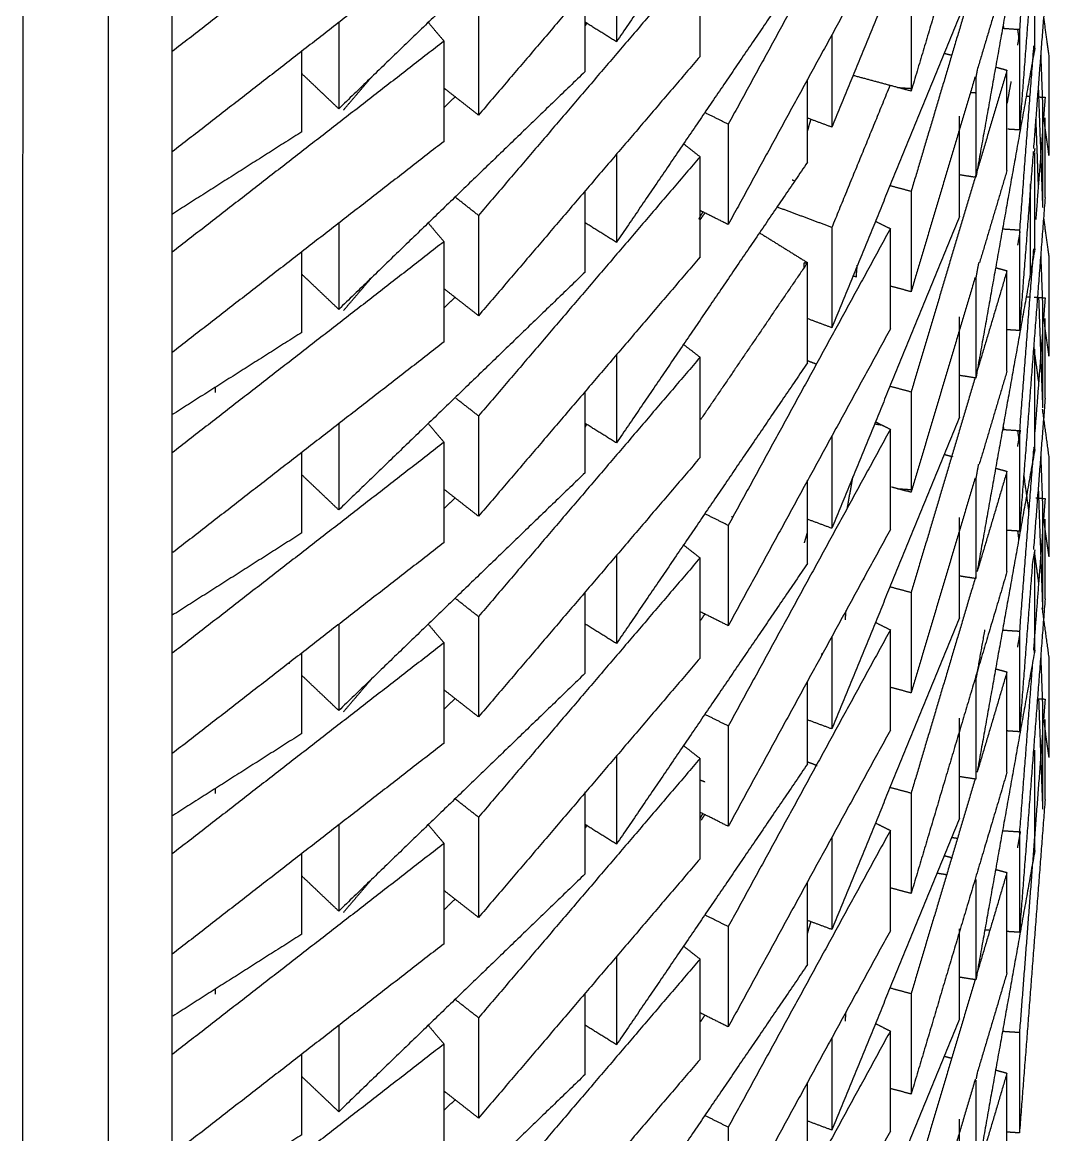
# Model space of a CAD drawing. Header units: centimetres. Extents: x 0 to 19.8, y 0 to 41.5.
# Drawn here: x 18.341 to 18.955, y 13.137 to 13.803 of the extents above; entities that cross this region are included whole.
import ezdxf

# ---------------------------------------------------------------- set-up
doc = ezdxf.new("R2010")
doc.units = ezdxf.units.CM
doc.layers.add('Make2D$Visible$Curves', color=7, linetype='Continuous', true_color=0x000000)

msp = doc.modelspace()

# ---------------------------------------------------------------- linework, layer by layer
at = {"layer": 'Make2D$Visible$Curves', "color": 18, "lineweight": -3, "true_color": 0x000000}
for points, degree in [([(18.43069, 12.40551), (18.43069, 13.26934), (18.43069, 14.13317)], 2), ([(18.39249, 12.37325), (18.39249, 13.24141), (18.39249, 14.10956)], 2), ([(18.3413, 14.08111), (18.3412, 13.51729), (18.34109, 12.95347), (18.34099, 12.38965)], 3), ([(18.81044, 13.95924), (18.75334, 13.87529), (18.69625, 13.79134)], 2), ([(18.92974, 13.95437), (18.90108, 13.85809), (18.87242, 13.76181)], 2), ([(18.90131, 13.92675), (18.86316, 13.83351), (18.82501, 13.74027)], 2), ([(18.86, 13.91954), (18.81155, 13.83077), (18.76309, 13.742)], 2), ([(18.59316, 13.91174), (18.51193, 13.84863), (18.43069, 13.78551)], 2), ([(18.94637, 13.90746), (18.92877, 13.8089), (18.91117, 13.71034)], 2), ([(18.94556, 13.90743), (18.94137, 13.853), (18.93719, 13.79857)], 2), ([(18.74623, 13.90259), (18.68, 13.82503), (18.61377, 13.74747)], 2), ([(18.67753, 13.89356), (18.60388, 13.82241), (18.53022, 13.75126)], 2), ([(18.86, 13.85954), (18.81155, 13.77077), (18.76309, 13.682)], 2), ([(18.59316, 13.85174), (18.51193, 13.78863), (18.43069, 13.72551)], 2), ([(18.69625, 13.84406), (18.69625, 13.8177), (18.69625, 13.79134)], 2), ([(18.94637, 13.78746), (18.94637, 13.81568), (18.94637, 13.84391)], 2), ([(18.74623, 13.84259), (18.68, 13.76503), (18.61377, 13.68747)], 2), ([(18.81044, 13.83924), (18.75334, 13.75529), (18.69625, 13.67134)], 2), ([(18.74623, 13.78259), (18.74623, 13.81259), (18.74623, 13.84259)], 2), ([(18.94492, 13.83912), (18.94105, 13.78884), (18.93719, 13.73857)], 2), ([(18.91114, 13.83187), (18.89178, 13.76684), (18.87242, 13.70181)], 2), ([(18.92974, 13.83437), (18.92083, 13.80441), (18.91191, 13.77446)], 2), ([(18.67753, 13.77356), (18.67753, 13.79785), (18.67753, 13.82214)], 2), ([(18.87242, 13.82181), (18.87242, 13.79181), (18.87242, 13.76181)], 2), ([(18.95254, 13.81811), (18.94905, 13.77282), (18.94557, 13.72752)], 2), ([(18.61377, 13.80747), (18.61377, 13.77747), (18.61377, 13.74747)], 2), ([(18.90131, 13.80675), (18.86316, 13.71351), (18.82501, 13.62027)], 2), ([(18.95159, 13.80582), (18.95314, 13.79453), (18.9547, 13.78323)], 2), ([(18.53022, 13.80284), (18.53022, 13.77705), (18.53022, 13.75126)], 2), ([(18.58371, 13.80293), (18.58844, 13.79733), (18.59316, 13.79174)], 2), ([(18.69625, 13.79134), (18.68689, 13.79716), (18.67753, 13.80299)], 2), ([(18.67761, 13.80079), (18.67814, 13.80176), (18.67867, 13.80273)], 2), ([(18.93719, 13.79857), (18.93212, 13.79891), (18.92705, 13.79924)], 2), ([(18.92743, 13.80143), (18.92758, 13.80031), (18.92774, 13.7992)], 2), ([(18.93607, 13.79864), (18.93641, 13.79614), (18.93676, 13.79363)], 2), ([(18.93719, 13.79857), (18.93719, 13.76857), (18.93719, 13.73857)], 2), ([(18.59316, 13.79174), (18.51193, 13.72863), (18.43069, 13.66551)], 2), ([(18.59316, 13.73174), (18.59316, 13.76174), (18.59316, 13.79174)], 2), ([(18.82501, 13.79544), (18.82501, 13.76785), (18.82501, 13.74027)], 2), ([(18.93676, 13.79363), (18.93637, 13.79146), (18.93598, 13.78928)], 2), ([(18.50814, 13.73749), (18.50814, 13.76176), (18.50814, 13.78603)], 2), ([(18.8924, 13.78444), (18.89454, 13.78386), (18.89667, 13.78329)], 2), ([(18.94637, 13.78746), (18.92875, 13.68882), (18.91114, 13.59017)], 2), ([(18.94568, 13.789), (18.94143, 13.73378), (18.93719, 13.67857)], 2), ([(18.94989, 13.78366), (18.95046, 13.76797), (18.95103, 13.75228)], 2), ([(18.74623, 13.78259), (18.68, 13.70503), (18.61377, 13.62747)], 2), ([(18.9547, 13.78323), (18.9547, 13.75323), (18.9547, 13.72323)], 2), ([(18.53022, 13.75126), (18.51918, 13.76175), (18.50814, 13.77225)], 2), ([(18.67753, 13.77356), (18.60388, 13.70241), (18.53022, 13.63126)], 2), ([(18.53312, 13.75061), (18.54164, 13.76059), (18.55016, 13.77057)], 2), ([(18.87242, 13.76181), (18.85504, 13.7665), (18.83766, 13.77118)], 2), ([(18.91067, 13.77031), (18.89154, 13.70606), (18.87242, 13.64181)], 2), ([(18.92974, 13.77437), (18.92026, 13.74251), (18.91077, 13.71064)], 2), ([(18.91114, 13.77017), (18.91109, 13.77018), (18.91105, 13.77018)], 2), ([(18.9119, 13.77446), (18.91152, 13.77231), (18.91114, 13.77017)], 2), ([(18.91114, 13.77017), (18.91114, 13.74028), (18.91114, 13.71039)], 2), ([(18.92293, 13.77621), (18.92634, 13.77529), (18.92974, 13.77437)], 2), ([(18.92974, 13.71437), (18.92974, 13.74437), (18.92974, 13.77437)], 2), ([(18.61377, 13.74747), (18.60347, 13.75554), (18.59316, 13.76361)], 2), ([(18.81044, 13.71924), (18.81044, 13.74399), (18.81044, 13.76874)], 2), ([(18.85977, 13.76522), (18.84239, 13.72274), (18.82501, 13.68027)], 2), ([(18.86435, 13.76399), (18.86867, 13.7637), (18.87299, 13.76341)], 2), ([(18.93209, 13.76748), (18.93092, 13.76092), (18.92974, 13.75436)], 2), ([(18.9484, 13.76433), (18.94972, 13.7283), (18.95103, 13.69228)], 2), ([(18.59976, 13.75844), (18.59646, 13.75525), (18.59316, 13.75206)], 2), ([(18.90793, 13.76108), (18.9096, 13.76097), (18.91128, 13.76086)], 2), ([(18.94144, 13.75885), (18.94252, 13.75878), (18.9436, 13.75871)], 2), ([(18.94794, 13.75842), (18.95024, 13.75826), (18.95254, 13.75811)], 2), ([(18.95254, 13.75811), (18.95206, 13.75196), (18.95159, 13.74582)], 2), ([(18.95103, 13.75228), (18.95103, 13.72228), (18.95103, 13.69228)], 2), ([(18.76309, 13.742), (18.75608, 13.74549), (18.74906, 13.74899)], 2), ([(18.82501, 13.74027), (18.81773, 13.74298), (18.81044, 13.7457)], 2), ([(18.81051, 13.73801), (18.81156, 13.74154), (18.81261, 13.74506)], 2), ([(18.90131, 13.68675), (18.90131, 13.71675), (18.90131, 13.74675)], 2), ([(18.94691, 13.745), (18.94766, 13.72466), (18.9484, 13.70433)], 2), ([(18.95155, 13.74608), (18.95313, 13.73466), (18.9547, 13.72323)], 2), ([(18.95254, 13.69811), (18.95254, 13.72202), (18.95254, 13.74593)], 2), ([(18.50814, 13.73749), (18.46943, 13.71288), (18.43072, 13.68827)], 2), ([(18.76309, 13.742), (18.76309, 13.712), (18.76309, 13.682)], 2), ([(18.93719, 13.73857), (18.93372, 13.7388), (18.93025, 13.73903)], 2), ([(18.95103, 13.73857), (18.94897, 13.71178), (18.94691, 13.685)], 2), ([(18.59316, 13.73174), (18.51193, 13.66863), (18.43069, 13.60551)], 2), ([(18.73636, 13.73032), (18.74129, 13.72645), (18.74623, 13.72259)], 2), ([(18.69625, 13.72406), (18.69625, 13.6977), (18.69625, 13.67134)], 2), ([(18.94542, 13.72567), (18.94131, 13.67212), (18.93719, 13.61857)], 2), ([(18.94637, 13.72746), (18.9462, 13.72651), (18.94603, 13.72556)], 2), ([(18.94637, 13.66746), (18.94637, 13.69632), (18.94637, 13.72519)], 2), ([(18.74623, 13.72259), (18.68, 13.64503), (18.61377, 13.56747)], 2), ([(18.81044, 13.71924), (18.75334, 13.63529), (18.69625, 13.55134)], 2), ([(18.74623, 13.66259), (18.74623, 13.69259), (18.74623, 13.72259)], 2), ([(18.91114, 13.71017), (18.90629, 13.71095), (18.90144, 13.71172)], 2), ([(18.92974, 13.71437), (18.92151, 13.68672), (18.91328, 13.65907)], 2), ([(18.8014, 13.70875), (18.80211, 13.70839), (18.80282, 13.70804)], 2), ([(18.87242, 13.70181), (18.86609, 13.70351), (18.85977, 13.70522)], 2), ([(18.91052, 13.70979), (18.89147, 13.6458), (18.87242, 13.58181)], 2), ([(18.94372, 13.65215), (18.94372, 13.67925), (18.94372, 13.70635)], 2), ([(18.61377, 13.68747), (18.60677, 13.69295), (18.59976, 13.69844)], 2), ([(18.67753, 13.65356), (18.67753, 13.67785), (18.67753, 13.70214)], 2), ([(18.87242, 13.70181), (18.87242, 13.67181), (18.87242, 13.64181)], 2), ([(18.95254, 13.69811), (18.94486, 13.59834), (18.93719, 13.49857)], 2), ([(18.76309, 13.682), (18.7547, 13.68618), (18.74631, 13.69036)], 2), ([(18.82501, 13.68027), (18.80869, 13.68635), (18.79236, 13.69243)], 2), ([(18.61377, 13.68747), (18.61377, 13.65747), (18.61377, 13.62747)], 2), ([(18.74559, 13.68533), (18.74675, 13.68745), (18.7479, 13.68957)], 2), ([(18.74914, 13.6891), (18.7477, 13.68699), (18.74626, 13.68487)], 2), ([(18.90131, 13.68675), (18.86316, 13.59351), (18.82501, 13.50027)], 2), ([(18.85151, 13.68378), (18.85576, 13.68166), (18.86, 13.67954)], 2), ([(18.95159, 13.68582), (18.95314, 13.67453), (18.9547, 13.66323)], 2), ([(18.53022, 13.68284), (18.53022, 13.65705), (18.53022, 13.63126)], 2), ([(18.58371, 13.68293), (18.58844, 13.67733), (18.59316, 13.67174)], 2), ([(18.69625, 13.67134), (18.68689, 13.67716), (18.67753, 13.68299)], 2), ([(18.86, 13.67954), (18.81155, 13.59077), (18.76309, 13.502)], 2), ([(18.78176, 13.67708), (18.7961, 13.66816), (18.81044, 13.65924)], 2), ([(18.82501, 13.68027), (18.82501, 13.65027), (18.82501, 13.62027)], 2), ([(18.86, 13.61954), (18.86, 13.64954), (18.86, 13.67954)], 2), ([(18.93719, 13.67857), (18.93213, 13.67891), (18.92707, 13.67924)], 2), ([(18.93754, 13.67803), (18.93679, 13.67382), (18.93604, 13.66961)], 2), ([(18.93719, 13.67857), (18.93719, 13.64857), (18.93719, 13.61857)], 2), ([(18.59316, 13.67174), (18.51193, 13.60863), (18.43069, 13.54551)], 2), ([(18.59316, 13.61174), (18.59316, 13.64174), (18.59316, 13.67174)], 2), ([(18.50814, 13.61749), (18.50814, 13.64159), (18.50814, 13.66569)], 2), ([(18.94637, 13.66746), (18.92913, 13.57095), (18.9119, 13.47443)], 2), ([(18.94557, 13.66752), (18.94138, 13.61305), (18.93719, 13.55857)], 2), ([(18.94989, 13.66366), (18.95046, 13.64797), (18.95103, 13.63228)], 2), ([(18.74623, 13.66259), (18.68, 13.58503), (18.61377, 13.50747)], 2), ([(18.80997, 13.65854), (18.77823, 13.61187), (18.74648, 13.5652)], 2), ([(18.80827, 13.65911), (18.80827, 13.65758), (18.80827, 13.65605)], 2), ([(18.80983, 13.65869), (18.80919, 13.65886), (18.80854, 13.65903)], 2), ([(18.81044, 13.59924), (18.81044, 13.62924), (18.81044, 13.65924)], 2), ([(18.83966, 13.65064), (18.83993, 13.65421), (18.8402, 13.65778)], 2), ([(18.91276, 13.65922), (18.91195, 13.6547), (18.91114, 13.65017)], 2), ([(18.9547, 13.66323), (18.9547, 13.63323), (18.9547, 13.60323)], 2), ([(18.53022, 13.63126), (18.51918, 13.64175), (18.50814, 13.65225)], 2), ([(18.67753, 13.65356), (18.60388, 13.58241), (18.53022, 13.51126)], 2), ([(18.53312, 13.63061), (18.54151, 13.64044), (18.54989, 13.65026)], 2), ([(18.83984, 13.65059), (18.83879, 13.65088), (18.83775, 13.65116)], 2), ([(18.91066, 13.65026), (18.89154, 13.58604), (18.87242, 13.52181)], 2), ([(18.92974, 13.65437), (18.92083, 13.62441), (18.91191, 13.59446)], 2), ([(18.92304, 13.65618), (18.92639, 13.65527), (18.92974, 13.65437)], 2), ([(18.92974, 13.59437), (18.92974, 13.62437), (18.92974, 13.65437)], 2), ([(18.61377, 13.62747), (18.60347, 13.63554), (18.59316, 13.64361)], 2), ([(18.87242, 13.64181), (18.86629, 13.64346), (18.86017, 13.64511)], 2), ([(18.91114, 13.65017), (18.91114, 13.62017), (18.91114, 13.59017)], 2), ([(18.59989, 13.63856), (18.59671, 13.63548), (18.59352, 13.6324)], 2), ([(18.94167, 13.63883), (18.94277, 13.63876), (18.94388, 13.63869)], 2), ([(18.94607, 13.63854), (18.94931, 13.63833), (18.95254, 13.63811)], 2), ([(18.94862, 13.63837), (18.94982, 13.60533), (18.95103, 13.57228)], 2), ([(18.95254, 13.63811), (18.95206, 13.63196), (18.95159, 13.62582)], 2), ([(18.95103, 13.63228), (18.95103, 13.60228), (18.95103, 13.57228)], 2), ([(18.82501, 13.62027), (18.81799, 13.62288), (18.81096, 13.6255)], 2), ([(18.90131, 13.56675), (18.90131, 13.59675), (18.90131, 13.62675)], 2), ([(18.95158, 13.6259), (18.95314, 13.61457), (18.9547, 13.60323)], 2), ([(18.95254, 13.57811), (18.95254, 13.60196), (18.95254, 13.62582)], 2), ([(18.50814, 13.61749), (18.46942, 13.59288), (18.4307, 13.56827)], 2), ([(18.86, 13.61954), (18.81155, 13.53077), (18.76309, 13.442)], 2), ([(18.93719, 13.61857), (18.93359, 13.61881), (18.93, 13.61905)], 2), ([(18.95104, 13.61865), (18.9487, 13.5883), (18.94637, 13.55795)], 2), ([(18.59316, 13.61174), (18.51212, 13.54878), (18.43108, 13.48582)], 2), ([(18.69625, 13.60406), (18.69625, 13.5777), (18.69625, 13.55134)], 2), ([(18.73661, 13.61012), (18.74142, 13.60636), (18.74623, 13.60259)], 2), ([(18.94567, 13.60885), (18.94577, 13.60812), (18.94587, 13.60739)], 2), ([(18.94636, 13.60382), (18.9475, 13.59558), (18.94863, 13.58733)], 2), ([(18.94637, 13.54746), (18.94637, 13.57746), (18.94637, 13.60746)], 2), ([(18.74623, 13.60259), (18.68, 13.52503), (18.61377, 13.44747)], 2), ([(18.81044, 13.59924), (18.75334, 13.51529), (18.69625, 13.43134)], 2), ([(18.74623, 13.54259), (18.74623, 13.57259), (18.74623, 13.60259)], 2), ([(18.81069, 13.6005), (18.81325, 13.59954), (18.81581, 13.59859)], 2), ([(18.9108, 13.59073), (18.89161, 13.52627), (18.87242, 13.46181)], 2), ([(18.91114, 13.59017), (18.90623, 13.59095), (18.90133, 13.59174)], 2), ([(18.92974, 13.59437), (18.92144, 13.56649), (18.91314, 13.53861)], 2), ([(18.45629, 13.58453), (18.45629, 13.58303), (18.45629, 13.58154)], 2), ([(18.87242, 13.58181), (18.86609, 13.58351), (18.85977, 13.58522)], 2), ([(18.61377, 13.56747), (18.60696, 13.5728), (18.60015, 13.57814)], 2), ([(18.67753, 13.53356), (18.67753, 13.55785), (18.67753, 13.58214)], 2), ([(18.87242, 13.58181), (18.87242, 13.55181), (18.87242, 13.52181)], 2), ([(18.95254, 13.57811), (18.94905, 13.53282), (18.94557, 13.48752)], 2), ([(18.95079, 13.57163), (18.95274, 13.55743), (18.9547, 13.54323)], 2), ([(18.61377, 13.56747), (18.61377, 13.53747), (18.61377, 13.50747)], 2), ([(18.90131, 13.56675), (18.86316, 13.47351), (18.82501, 13.38027)], 2), ([(18.85125, 13.5639), (18.85563, 13.56172), (18.86, 13.55954)], 2), ([(18.53022, 13.56284), (18.53022, 13.53705), (18.53022, 13.51126)], 2), ([(18.58371, 13.56293), (18.58844, 13.55733), (18.59316, 13.55174)], 2), ([(18.69625, 13.55134), (18.68689, 13.55716), (18.67753, 13.56299)], 2), ([(18.67759, 13.56075), (18.67804, 13.56157), (18.67848, 13.56239)], 2), ([(18.86, 13.55954), (18.81155, 13.47077), (18.76309, 13.382)], 2), ([(18.85061, 13.56279), (18.8529, 13.56242), (18.85518, 13.56206)], 2), ([(18.86, 13.49954), (18.86, 13.52954), (18.86, 13.55954)], 2), ([(18.92743, 13.56143), (18.92758, 13.56031), (18.92774, 13.5592)], 2), ([(18.93719, 13.55857), (18.93243, 13.55889), (18.92767, 13.5592)], 2), ([(18.93771, 13.55898), (18.93683, 13.55406), (18.93595, 13.54913)], 2), ([(18.93607, 13.55864), (18.93663, 13.55458), (18.93719, 13.55052)], 2), ([(18.93719, 13.55857), (18.93719, 13.52857), (18.93719, 13.49857)], 2), ([(18.59316, 13.55174), (18.51193, 13.48863), (18.43069, 13.42551)], 2), ([(18.59316, 13.49174), (18.59316, 13.52174), (18.59316, 13.55174)], 2), ([(18.82501, 13.55548), (18.82501, 13.52787), (18.82501, 13.50027)], 2), ([(18.50814, 13.49749), (18.50814, 13.52159), (18.50814, 13.54569)], 2), ([(18.89243, 13.54443), (18.89482, 13.54379), (18.89721, 13.54314)], 2), ([(18.94637, 13.54746), (18.92913, 13.45095), (18.9119, 13.35443)], 2), ([(18.94557, 13.54752), (18.94138, 13.49305), (18.93719, 13.43857)], 2), ([(18.94567, 13.54885), (18.94588, 13.54735), (18.94608, 13.54585)], 2), ([(18.74623, 13.54259), (18.68, 13.46503), (18.61377, 13.38747)], 2), ([(18.91267, 13.53875), (18.9119, 13.53446), (18.91114, 13.53017)], 2), ([(18.94989, 13.54366), (18.95046, 13.52797), (18.95103, 13.51228)], 2), ([(18.9547, 13.54323), (18.9547, 13.51323), (18.9547, 13.48323)], 2), ([(18.53022, 13.51126), (18.51919, 13.52175), (18.50816, 13.53223)], 2), ([(18.67753, 13.53356), (18.60388, 13.46241), (18.53022, 13.39126)], 2), ([(18.83432, 13.51248), (18.83599, 13.52182), (18.83765, 13.53116)], 2), ([(18.92974, 13.53437), (18.92082, 13.5044), (18.9119, 13.47443)], 2), ([(18.92293, 13.53621), (18.92634, 13.53529), (18.92974, 13.53437)], 2), ([(18.92974, 13.47437), (18.92974, 13.50437), (18.92974, 13.53437)], 2), ([(18.93975, 13.53189), (18.94123, 13.52113), (18.94271, 13.51037)], 2), ([(18.81044, 13.47924), (18.81044, 13.50413), (18.81044, 13.52903)], 2), ([(18.87242, 13.52181), (18.86656, 13.52339), (18.8607, 13.52497)], 2), ([(18.86457, 13.52397), (18.86849, 13.52371), (18.87242, 13.52345)], 2), ([(18.91067, 13.53031), (18.89154, 13.46606), (18.87242, 13.40181)], 2), ([(18.91114, 13.53017), (18.91098, 13.53019), (18.91083, 13.53022)], 2), ([(18.91114, 13.53017), (18.91114, 13.50017), (18.91114, 13.47017)], 2), ([(18.9484, 13.52433), (18.94972, 13.4883), (18.95103, 13.45228)], 2), ([(18.61377, 13.50747), (18.60347, 13.51554), (18.59316, 13.52361)], 2), ([(18.59976, 13.51844), (18.59664, 13.51542), (18.59351, 13.51239)], 2), ([(18.94691, 13.51848), (18.94973, 13.5183), (18.95254, 13.51811)], 2), ([(18.95254, 13.51811), (18.95206, 13.51196), (18.95159, 13.50582)], 2), ([(18.95103, 13.51228), (18.95103, 13.48228), (18.95103, 13.45228)], 2), ([(18.76309, 13.502), (18.75608, 13.50549), (18.74906, 13.50899)], 2), ([(18.76511, 13.50744), (18.76539, 13.50726), (18.76567, 13.50709)], 2), ([(18.82501, 13.50027), (18.81773, 13.50298), (18.81044, 13.5057)], 2), ([(18.90131, 13.44675), (18.90131, 13.47675), (18.90131, 13.50675)], 2), ([(18.95157, 13.50593), (18.95314, 13.49458), (18.9547, 13.48323)], 2), ([(18.95254, 13.45811), (18.95254, 13.48198), (18.95254, 13.50584)], 2), ([(18.50814, 13.49749), (18.46942, 13.47287), (18.4307, 13.44826)], 2), ([(18.76309, 13.502), (18.76309, 13.472), (18.76309, 13.442)], 2), ([(18.86, 13.49954), (18.81155, 13.41077), (18.76309, 13.322)], 2), ([(18.80862, 13.49163), (18.80957, 13.49484), (18.81052, 13.49804)], 2), ([(18.93719, 13.49857), (18.93359, 13.49881), (18.93, 13.49905)], 2), ([(18.93607, 13.49864), (18.93641, 13.49614), (18.93676, 13.49363)], 2), ([(18.95103, 13.49857), (18.9483, 13.46305), (18.94557, 13.42752)], 2), ([(18.59316, 13.49174), (18.51193, 13.42863), (18.43069, 13.36551)], 2), ([(18.69625, 13.48406), (18.69625, 13.4577), (18.69625, 13.43134)], 2), ([(18.73636, 13.49032), (18.74129, 13.48645), (18.74623, 13.48259)], 2), ([(18.94637, 13.48746), (18.9457, 13.48373), (18.94504, 13.48)], 2), ([(18.94608, 13.48585), (18.94736, 13.4766), (18.94863, 13.46735)], 2), ([(18.94637, 13.42746), (18.94637, 13.45689), (18.94637, 13.48632)], 2), ([(18.74623, 13.48259), (18.68, 13.40503), (18.61377, 13.32747)], 2), ([(18.81044, 13.47924), (18.75334, 13.39529), (18.69625, 13.31134)], 2), ([(18.74623, 13.42259), (18.74623, 13.45259), (18.74623, 13.48259)], 2), ([(18.94499, 13.47997), (18.94109, 13.42927), (18.93719, 13.37857)], 2), ([(18.84419, 13.46954), (18.84423, 13.47014), (18.84428, 13.47073)], 2), ([(18.92974, 13.47437), (18.90108, 13.37809), (18.87242, 13.28181)], 2), ([(18.91114, 13.47187), (18.89178, 13.40684), (18.87242, 13.34181)], 2), ([(18.91114, 13.47017), (18.90625, 13.47095), (18.90137, 13.47173)], 2), ([(18.87242, 13.46181), (18.86609, 13.46351), (18.85977, 13.46522)], 2), ([(18.61377, 13.44747), (18.60677, 13.45295), (18.59976, 13.45844)], 2), ([(18.67753, 13.41356), (18.67753, 13.43785), (18.67753, 13.46214)], 2), ([(18.87242, 13.46181), (18.87242, 13.43181), (18.87242, 13.40181)], 2), ([(18.95254, 13.45811), (18.94486, 13.35834), (18.93719, 13.25857)], 2), ([(18.83311, 13.4455), (18.83332, 13.44827), (18.83353, 13.45104)], 2), ([(18.95064, 13.4527), (18.95267, 13.43797), (18.9547, 13.42323)], 2), ([(18.61377, 13.44747), (18.61377, 13.41747), (18.61377, 13.38747)], 2), ([(18.76309, 13.442), (18.75467, 13.44619), (18.74625, 13.45039)], 2), ([(18.74911, 13.44906), (18.74776, 13.44708), (18.74641, 13.44509)], 2), ([(18.90131, 13.44675), (18.86316, 13.35351), (18.82501, 13.26027)], 2), ([(18.85108, 13.44399), (18.85554, 13.44177), (18.86, 13.43954)], 2), ([(18.53022, 13.44284), (18.53022, 13.41705), (18.53022, 13.39126)], 2), ([(18.58371, 13.44293), (18.58844, 13.43733), (18.59316, 13.43174)], 2), ([(18.69625, 13.43134), (18.68689, 13.43716), (18.67753, 13.44299)], 2), ([(18.86, 13.43954), (18.81155, 13.35077), (18.76309, 13.262)], 2), ([(18.86, 13.37954), (18.86, 13.40954), (18.86, 13.43954)], 2), ([(18.91639, 13.43957), (18.91376, 13.42487), (18.91114, 13.41017)], 2), ([(18.93719, 13.43857), (18.93212, 13.43891), (18.92705, 13.43924)], 2), ([(18.93719, 13.43857), (18.93719, 13.40857), (18.93719, 13.37857)], 2), ([(18.59316, 13.43174), (18.51193, 13.36863), (18.43069, 13.30551)], 2), ([(18.59316, 13.37174), (18.59316, 13.40174), (18.59316, 13.43174)], 2), ([(18.82501, 13.43544), (18.82501, 13.40785), (18.82501, 13.38027)], 2), ([(18.93719, 13.43603), (18.93657, 13.43258), (18.93595, 13.42913)], 2), ([(18.50814, 13.37749), (18.50814, 13.40159), (18.50814, 13.42569)], 2), ([(18.81959, 13.42482), (18.81914, 13.42489), (18.81869, 13.42497)], 2), ([(18.94637, 13.42746), (18.92875, 13.32882), (18.91114, 13.23017)], 2), ([(18.94583, 13.42769), (18.94596, 13.42677), (18.94608, 13.42585)], 2), ([(18.50076, 13.41926), (18.50056, 13.41945), (18.50036, 13.41964)], 2), ([(18.74623, 13.42259), (18.68, 13.34503), (18.61377, 13.26747)], 2), ([(18.94497, 13.41974), (18.94108, 13.36915), (18.93719, 13.31857)], 2), ([(18.94988, 13.4237), (18.95046, 13.40799), (18.95103, 13.39228)], 2), ([(18.9547, 13.42323), (18.9547, 13.39323), (18.9547, 13.36323)], 2), ([(18.53022, 13.39126), (18.51918, 13.40175), (18.50814, 13.41225)], 2), ([(18.67753, 13.41356), (18.60388, 13.34241), (18.53022, 13.27126)], 2), ([(18.92974, 13.41437), (18.92082, 13.3844), (18.9119, 13.35443)], 2), ([(18.92301, 13.41619), (18.92638, 13.41528), (18.92974, 13.41437)], 2), ([(18.92974, 13.35437), (18.92974, 13.38437), (18.92974, 13.41437)], 2), ([(18.53312, 13.39061), (18.54154, 13.40048), (18.54996, 13.41034)], 2), ([(18.81044, 13.35924), (18.81044, 13.38399), (18.81044, 13.40874)], 2), ([(18.87242, 13.40181), (18.86628, 13.40347), (18.86014, 13.40512)], 2), ([(18.91114, 13.41017), (18.91114, 13.38017), (18.91114, 13.35017)], 2), ([(18.61377, 13.38747), (18.60347, 13.39554), (18.59316, 13.40361)], 2), ([(18.59981, 13.39848), (18.59649, 13.39527), (18.59316, 13.39206)], 2), ([(18.94862, 13.39837), (18.94982, 13.36533), (18.95103, 13.33228)], 2), ([(18.94899, 13.39835), (18.95076, 13.39823), (18.95254, 13.39811)], 2), ([(18.95254, 13.39811), (18.95206, 13.39196), (18.95159, 13.38582)], 2), ([(18.95103, 13.39228), (18.95103, 13.36228), (18.95103, 13.33228)], 2), ([(18.76309, 13.382), (18.75608, 13.38549), (18.74906, 13.38899)], 2), ([(18.82501, 13.38027), (18.81773, 13.38298), (18.81044, 13.3857)], 2), ([(18.90131, 13.32675), (18.90131, 13.35675), (18.90131, 13.38675)], 2), ([(18.9516, 13.38574), (18.95315, 13.37448), (18.9547, 13.36323)], 2), ([(18.95254, 13.33811), (18.95254, 13.36196), (18.95254, 13.38582)], 2), ([(18.50814, 13.37749), (18.4692, 13.35273), (18.43026, 13.32798)], 2), ([(18.76309, 13.382), (18.76309, 13.352), (18.76309, 13.322)], 2), ([(18.86, 13.37954), (18.81155, 13.29077), (18.76309, 13.202)], 2), ([(18.93719, 13.37857), (18.93347, 13.37882), (18.92974, 13.37907)], 2), ([(18.95105, 13.37873), (18.94412, 13.28865), (18.93719, 13.19857)], 2), ([(18.59316, 13.37174), (18.51193, 13.30863), (18.43069, 13.24551)], 2), ([(18.69625, 13.36406), (18.69625, 13.3377), (18.69625, 13.31134)], 2), ([(18.73636, 13.37032), (18.74129, 13.36645), (18.74623, 13.36259)], 2), ([(18.94637, 13.30746), (18.94637, 13.33746), (18.94637, 13.36746)], 2), ([(18.74623, 13.36259), (18.68, 13.28503), (18.61377, 13.20747)], 2), ([(18.81044, 13.35924), (18.75334, 13.27529), (18.69625, 13.19134)], 2), ([(18.74623, 13.30259), (18.74623, 13.33259), (18.74623, 13.36259)], 2), ([(18.81044, 13.36059), (18.81338, 13.35949), (18.81631, 13.3584)], 2), ([(18.92974, 13.35437), (18.90108, 13.25809), (18.87242, 13.16181)], 2), ([(18.91114, 13.35017), (18.90623, 13.35096), (18.90131, 13.35174)], 2), ([(18.45629, 13.34453), (18.45629, 13.34303), (18.45629, 13.34154)], 2), ([(18.74918, 13.3485), (18.7477, 13.34905), (18.74623, 13.3496)], 2), ([(18.87242, 13.34181), (18.86609, 13.34351), (18.85977, 13.34522)], 2), ([(18.91076, 13.3506), (18.89159, 13.28621), (18.87242, 13.22181)], 2), ([(18.61377, 13.32747), (18.60677, 13.33295), (18.59976, 13.33844)], 2), ([(18.67753, 13.29356), (18.67753, 13.31807), (18.67753, 13.34258)], 2), ([(18.87242, 13.34181), (18.87242, 13.31181), (18.87242, 13.28181)], 2), ([(18.95254, 13.33811), (18.94486, 13.23834), (18.93719, 13.13857)], 2), ([(18.61377, 13.32747), (18.61377, 13.29747), (18.61377, 13.26747)], 2), ([(18.76309, 13.322), (18.75466, 13.3262), (18.74623, 13.3304)], 2), ([(18.74623, 13.3265), (18.74707, 13.32804), (18.74791, 13.32958)], 2), ([(18.74906, 13.32899), (18.74797, 13.32738), (18.74688, 13.32578)], 2), ([(18.90131, 13.32675), (18.86316, 13.23351), (18.82501, 13.14027)], 2), ([(18.53022, 13.32284), (18.53022, 13.29705), (18.53022, 13.27126)], 2), ([(18.58371, 13.32293), (18.58844, 13.31733), (18.59316, 13.31174)], 2), ([(18.69625, 13.31134), (18.68689, 13.31716), (18.67753, 13.32299)], 2), ([(18.67753, 13.32065), (18.67809, 13.32168), (18.67866, 13.32271)], 2), ([(18.86, 13.31954), (18.81155, 13.23077), (18.76309, 13.142)], 2), ([(18.85109, 13.32399), (18.85555, 13.32176), (18.86, 13.31954)], 2), ([(18.86, 13.25954), (18.86, 13.28954), (18.86, 13.31954)], 2), ([(18.93719, 13.31857), (18.93231, 13.31889), (18.92743, 13.31922)], 2), ([(18.93769, 13.31885), (18.93682, 13.31399), (18.93595, 13.30913)], 2), ([(18.93719, 13.31857), (18.93719, 13.28857), (18.93719, 13.25857)], 2), ([(18.59316, 13.31174), (18.51193, 13.24863), (18.43069, 13.18551)], 2), ([(18.59316, 13.25174), (18.59316, 13.28174), (18.59316, 13.31174)], 2), ([(18.82501, 13.31566), (18.82501, 13.28796), (18.82501, 13.26027)], 2), ([(18.89684, 13.31539), (18.89862, 13.3151), (18.9004, 13.31482)], 2), ([(18.50814, 13.25749), (18.50814, 13.28171), (18.50814, 13.30594)], 2), ([(18.89221, 13.30449), (18.89469, 13.30382), (18.89718, 13.30315)], 2), ([(18.94637, 13.30746), (18.92913, 13.21095), (18.9119, 13.11443)], 2), ([(18.74623, 13.30259), (18.68, 13.22503), (18.61377, 13.14747)], 2), ([(18.53022, 13.27126), (18.51918, 13.28175), (18.50814, 13.29225)], 2), ([(18.67753, 13.29356), (18.60388, 13.22241), (18.53022, 13.15126)], 2), ([(18.89372, 13.29296), (18.8908, 13.29343), (18.88787, 13.29389)], 2), ([(18.92974, 13.29437), (18.92082, 13.2644), (18.9119, 13.23443)], 2), ([(18.92332, 13.2961), (18.92653, 13.29524), (18.92974, 13.29437)], 2), ([(18.92974, 13.23437), (18.92974, 13.26437), (18.92974, 13.29437)], 2), ([(18.53312, 13.27061), (18.54151, 13.28044), (18.54989, 13.29026)], 2), ([(18.81044, 13.23924), (18.81044, 13.26399), (18.81044, 13.28874)], 2), ([(18.87242, 13.28181), (18.86621, 13.28348), (18.86, 13.28516)], 2), ([(18.91114, 13.29017), (18.91097, 13.2902), (18.9108, 13.29022)], 2), ([(18.91114, 13.29017), (18.91114, 13.26017), (18.91114, 13.23017)], 2), ([(18.59999, 13.27866), (18.59658, 13.27536), (18.59316, 13.27206)], 2), ([(18.61377, 13.26747), (18.60356, 13.27546), (18.59336, 13.28345)], 2), ([(18.76309, 13.262), (18.75608, 13.26549), (18.74906, 13.26899)], 2), ([(18.81051, 13.25801), (18.81154, 13.26146), (18.81257, 13.2649)], 2), ([(18.82501, 13.26027), (18.81799, 13.26288), (18.81096, 13.2655)], 2), ([(18.76309, 13.262), (18.76309, 13.232), (18.76309, 13.202)], 2), ([(18.86, 13.25954), (18.81155, 13.17077), (18.76309, 13.082)], 2), ([(18.90131, 13.25935), (18.90131, 13.26004), (18.90131, 13.26072)], 2), ([(18.90131, 13.20675), (18.90131, 13.23281), (18.90131, 13.25887)], 2), ([(18.91959, 13.25974), (18.91803, 13.25985), (18.91646, 13.25995)], 2), ([(18.93719, 13.25857), (18.93358, 13.25881), (18.92997, 13.25905)], 2), ([(18.59316, 13.25174), (18.51193, 13.18863), (18.43069, 13.12551)], 2), ([(18.50814, 13.25749), (18.46962, 13.233), (18.4311, 13.20852)], 2), ([(18.73636, 13.25032), (18.74129, 13.24645), (18.74623, 13.24259)], 2), ([(18.74623, 13.24259), (18.68, 13.16503), (18.61377, 13.08747)], 2), ([(18.69625, 13.24406), (18.69625, 13.2177), (18.69625, 13.19134)], 2), ([(18.81044, 13.23924), (18.75334, 13.15529), (18.69625, 13.07134)], 2), ([(18.74623, 13.18259), (18.74623, 13.21259), (18.74623, 13.24259)], 2), ([(18.91114, 13.23017), (18.90626, 13.23095), (18.90139, 13.23173)], 2), ([(18.92974, 13.23437), (18.92082, 13.2044), (18.9119, 13.17443)], 2), ([(18.45629, 13.22454), (18.45629, 13.22304), (18.45629, 13.22154)], 2), ([(18.87242, 13.22181), (18.86613, 13.22351), (18.85984, 13.2252)], 2), ([(18.91064, 13.23019), (18.89153, 13.166), (18.87242, 13.10181)], 2), ([(18.61377, 13.20747), (18.60689, 13.21286), (18.60001, 13.21825)], 2), ([(18.67753, 13.17356), (18.67753, 13.19785), (18.67753, 13.22214)], 2), ([(18.87242, 13.22181), (18.87242, 13.19181), (18.87242, 13.16181)], 2), ([(18.83311, 13.2055), (18.83332, 13.20827), (18.83353, 13.21104)], 2), ([(18.61377, 13.20747), (18.61377, 13.17747), (18.61377, 13.14747)], 2), ([(18.76309, 13.202), (18.75466, 13.2062), (18.74623, 13.2104)], 2), ([(18.74906, 13.20899), (18.74773, 13.20703), (18.7464, 13.20507)], 2), ([(18.90131, 13.20675), (18.86316, 13.11351), (18.82501, 13.02027)], 2), ([(18.53022, 13.20284), (18.53022, 13.17705), (18.53022, 13.15126)], 2), ([(18.58371, 13.20293), (18.58844, 13.19733), (18.59316, 13.19174)], 2), ([(18.69625, 13.19134), (18.68691, 13.19715), (18.67757, 13.20296)], 2), ([(18.86, 13.19954), (18.81155, 13.11077), (18.76309, 13.022)], 2), ([(18.85145, 13.20381), (18.85572, 13.20168), (18.86, 13.19954)], 2), ([(18.86, 13.13954), (18.86, 13.16954), (18.86, 13.19954)], 2), ([(18.93719, 13.19857), (18.93212, 13.19891), (18.92705, 13.19924)], 2), ([(18.93719, 13.19857), (18.93719, 13.16857), (18.93719, 13.13857)], 2), ([(18.59316, 13.19174), (18.51193, 13.12863), (18.43069, 13.06551)], 2), ([(18.59316, 13.13174), (18.59316, 13.16174), (18.59316, 13.19174)], 2), ([(18.82501, 13.19544), (18.82501, 13.16785), (18.82501, 13.14027)], 2), ([(18.50814, 13.13749), (18.50814, 13.16159), (18.50814, 13.18569)], 2), ([(18.89221, 13.18449), (18.89444, 13.18389), (18.89667, 13.18329)], 2), ([(18.74623, 13.18259), (18.68, 13.10503), (18.61377, 13.02747)], 2), ([(18.53022, 13.15126), (18.51918, 13.16175), (18.50814, 13.17225)], 2), ([(18.67753, 13.17356), (18.60388, 13.10241), (18.53022, 13.03126)], 2), ([(18.9119, 13.17443), (18.91159, 13.17269), (18.91128, 13.17096)], 2), ([(18.92974, 13.17437), (18.92082, 13.1444), (18.9119, 13.11443)], 2), ([(18.92298, 13.17619), (18.92636, 13.17528), (18.92974, 13.17437)], 2), ([(18.92974, 13.11437), (18.92974, 13.14437), (18.92974, 13.17437)], 2), ([(18.81044, 13.11924), (18.81044, 13.14399), (18.81044, 13.16874)], 2), ([(18.87242, 13.16181), (18.86621, 13.16348), (18.86, 13.16516)], 2), ([(18.91078, 13.17067), (18.8916, 13.10624), (18.87242, 13.04181)], 2), ([(18.91114, 13.17017), (18.91114, 13.14017), (18.91114, 13.11017)], 2), ([(18.61377, 13.14747), (18.60347, 13.15554), (18.59316, 13.16361)], 2), ([(18.59995, 13.15862), (18.59672, 13.1555), (18.59349, 13.15237)], 2), ([(18.76309, 13.142), (18.75621, 13.14543), (18.74933, 13.14886)], 2), ([(18.82501, 13.14027), (18.81778, 13.14296), (18.81055, 13.14565)], 2), ([(18.90131, 13.08675), (18.90131, 13.11675), (18.90131, 13.14675)], 2), ([(18.76309, 13.142), (18.76309, 13.112), (18.76309, 13.082)], 2), ([(18.86, 13.13954), (18.81155, 13.05077), (18.76309, 12.962)], 2), ([(18.93719, 13.13857), (18.93352, 13.13881), (18.92985, 13.13906)], 2), ([(18.50814, 13.13749), (18.46951, 13.11293), (18.43088, 13.08838)], 2)]:
    msp.add_open_spline(points, degree=degree, dxfattribs=at)

doc.saveas('drawing.dxf')
